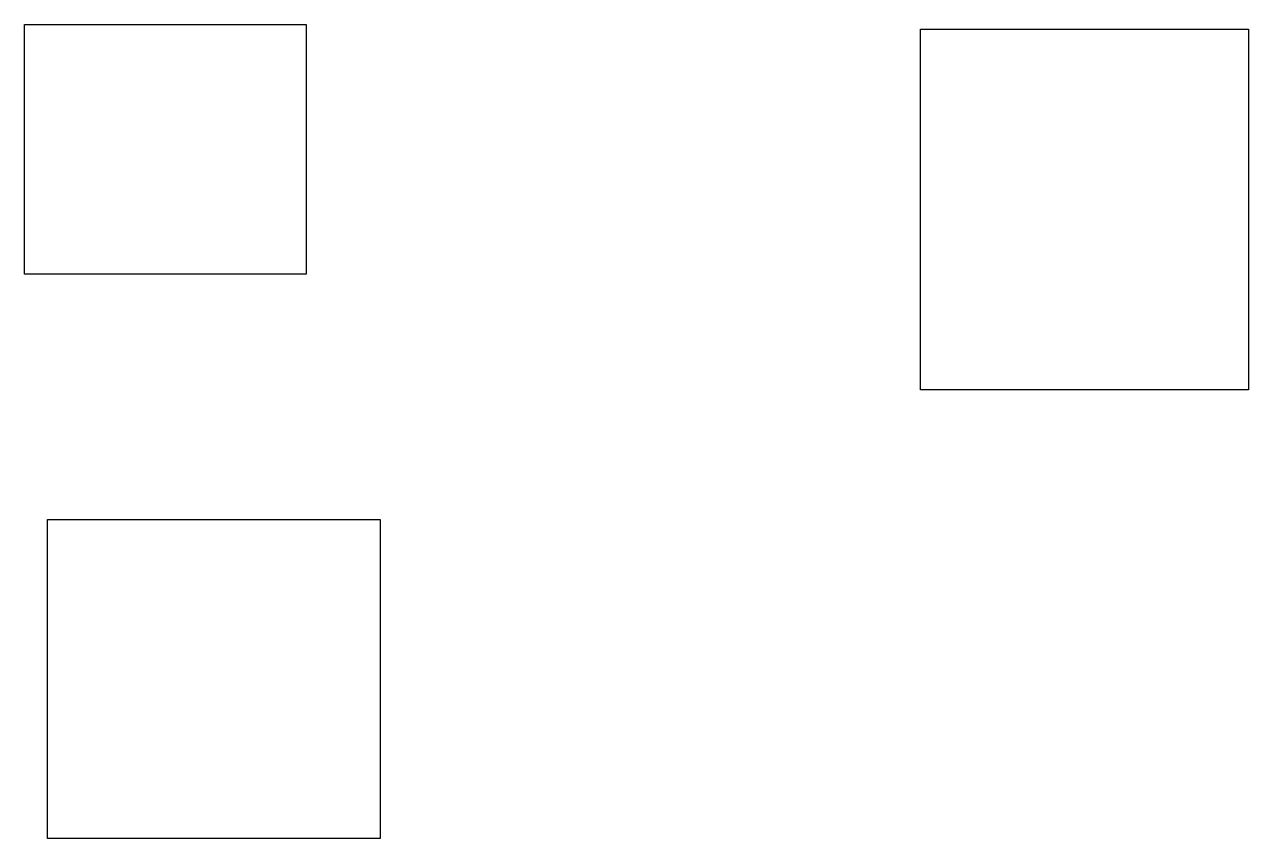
# Model space of a CAD drawing. Extents: x -2.34 to 0.19, y 0.99 to 2.67.
import ezdxf

# ---------------------------------------------------------------- set-up
doc = ezdxf.new("R2010")
doc.units = 0
doc.layers.add('Default', color=7, linetype='Continuous')

msp = doc.modelspace()

# ---------------------------------------------------------------- linework, layer by layer
at = {"layer": 'Default'}
for points in [[(-2.3445, 2.6739), (-1.7606, 2.6739), (-1.7606, 2.1566), (-2.3445, 2.1566)], [(-0.4876, 2.6644), (0.192, 2.6644), (0.192, 1.9171), (-0.4876, 1.9171)], [(-2.2966, 1.6489), (-1.6075, 1.6489), (-1.6075, 0.9879), (-2.2966, 0.9879)]]:
    msp.add_lwpolyline(points, close=True, dxfattribs=at)

doc.saveas('drawing.dxf')
